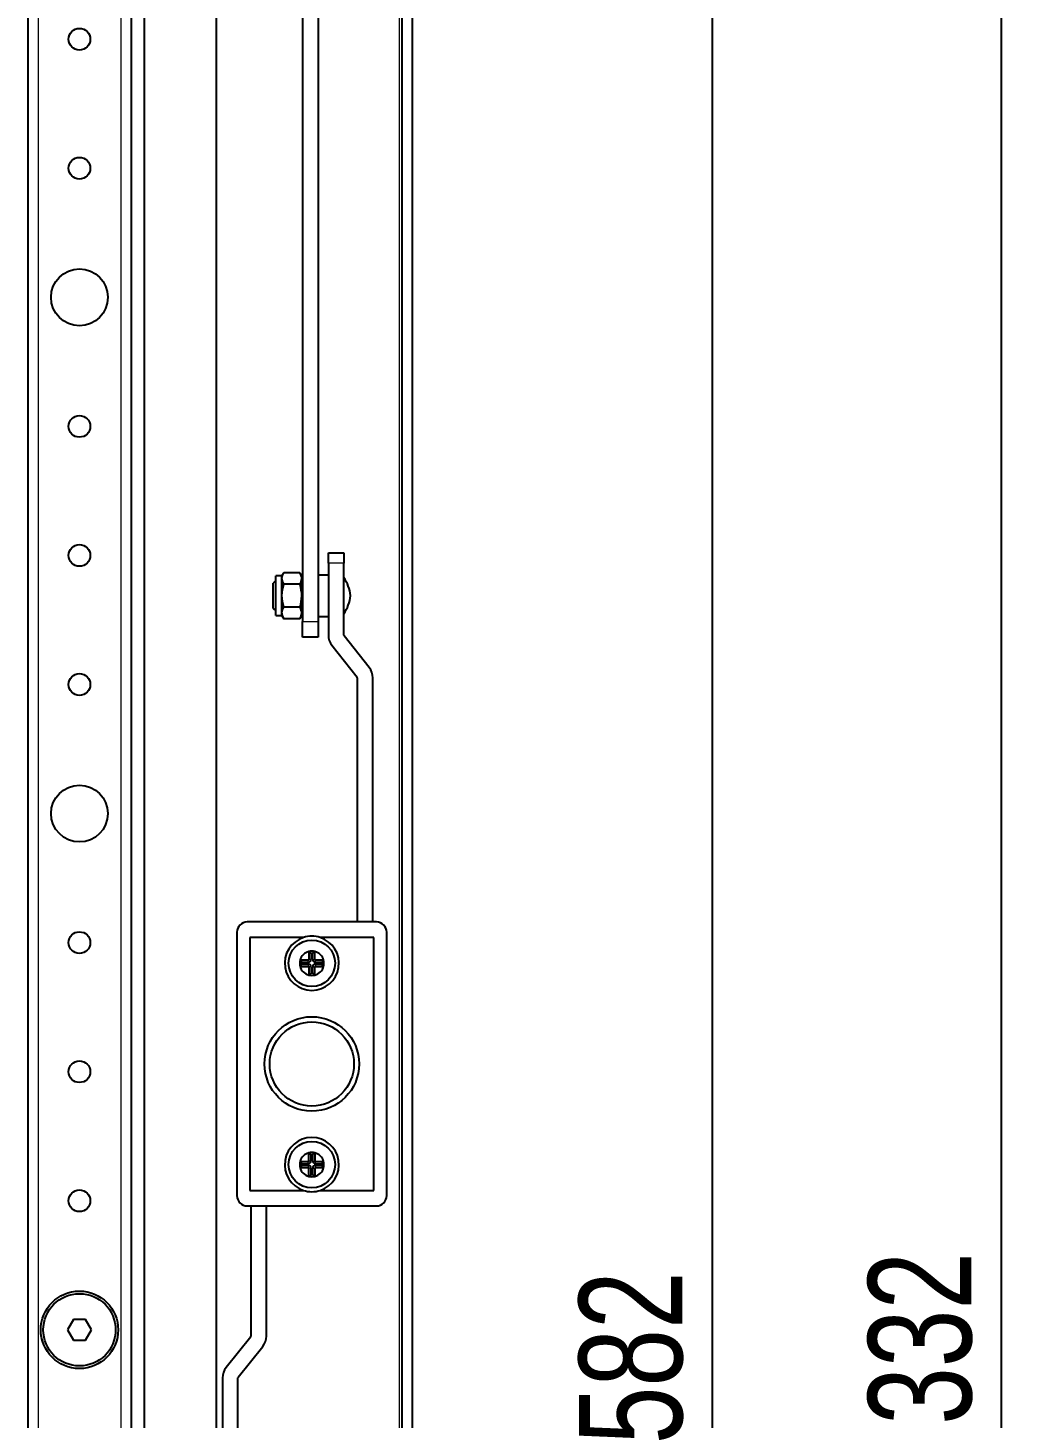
# Model space of a CAD drawing. Header units: millimetres. Extents: x -596 to 1663, y -811 to 1017.
# Drawn here: x 1473.4 to 1663.4, y 68.4 to 337.7 of the extents above; entities that cross this region are included whole.
import ezdxf

# ---------------------------------------------------------------- set-up
doc = ezdxf.new("R2010")
doc.units = ezdxf.units.MM
doc.layers.add('FORMAT', color=7, linetype='Continuous')
doc.styles.add('SLDTEXTSTYLE0', font='TXT', dxfattribs={"width": 0.75})
doc.dimstyles.new('SLDDIMSTYLE0', dxfattribs={"dimtxt": 20, "dimasz": 10, "dimexe": 0, "dimexo": 0.0625, "dimgap": 5, "dimtad": 2, "dimdec": 1, "dimrnd": 1e-09, "dimzin": 12, "dimdsep": 46, "dimtxsty": 'SLDTEXTSTYLE0', "dimsah": 1, "dimcen": 0.09, "dimadec": 0, "dimazin": 3, "dimtfac": 1, "dimtofl": 0, "dimtmove": 0, "dimatfit": 3, "dimfxl": 0, "dimfrac": 2, "dimtolj": 1, "dimtzin": 12, "dimarcsym": 0})

# ---------------------------------------------------------------- blocks, each defined once
blk = doc.blocks.new('_D_5')
at = {"layer": 'FORMAT'}
for p, q in [((1539.9, 751.54), (1662.9, 751.54)), ((1661.9, 751.54), (1661.9, -580.46)), ((1539.9, -580.46), (1662.9, -580.46))]:
    blk.add_line(p, q, dxfattribs=at)
for points in [[(1661.9, 751.54), (1660.36, 741.54), (1663.43, 741.54)], [(1661.9, -580.46), (1663.43, -570.46), (1660.36, -570.46)]]:
    blk.add_solid(points, dxfattribs=at)
at = {"layer": 'FORMAT', "insert": (1636.11, 55.99), "char_height": 20, "attachment_point": 1, "rotation": 90, "style": 'SLDTEXTSTYLE0'}
blk.add_mtext('1332', dxfattribs=at)
blk = doc.blocks.new('_D_8')
at = {"layer": 'FORMAT'}
for p, q in [((1536.9, 376.54), (1606.9, 376.54)), ((1605.9, 376.54), (1605.9, -205.46)), ((1536.9, -205.46), (1606.9, -205.46))]:
    blk.add_line(p, q, dxfattribs=at)
for points in [[(1605.9, 376.54), (1604.36, 366.54), (1607.43, 366.54)], [(1605.9, -205.46), (1607.43, -195.46), (1604.36, -195.46)]]:
    blk.add_solid(points, dxfattribs=at)
at = {"layer": 'FORMAT', "insert": (1580.11, 63.38), "char_height": 20, "attachment_point": 1, "rotation": 90, "style": 'SLDTEXTSTYLE0'}
blk.add_mtext('582', dxfattribs=at)

msp = doc.modelspace()

# ---------------------------------------------------------------- linework, layer by layer
at = {"color": 7, "linetype": 'Continuous', "lineweight": 25}
for p, q in [((1545.89, -691.96), (1545.89, 863.04)), ((1547.89, -691.96), (1547.89, 863.04)), ((1495.89, 830.04), (1495.89, -658.96)), ((1473.39, 803.04), (1473.39, -631.96)), ((1493.39, 803.04), (1493.39, -631.96)), ((1509.89, 355.54), (1509.89, -184.46)), ((1526.59, 344.54), (1526.59, 222.74)), ((1529.59, 344.54), (1529.59, 222.74)), ((1531.59, 234.04), (1531.59, 236.04)), ((1531.59, 236.04), (1534.59, 236.04)), ((1534.59, 236.04), (1534.59, 234.04)), ((1522.94, 232.19), (1522.59, 231.59)), ((1526.04, 232.19), (1522.94, 232.19)), ((1526.39, 231.59), (1526.04, 232.19)), ((1531.59, 231.74), (1529.59, 231.74)), ((1531.59, 234.04), (1531.59, 220.11)), ((1534.59, 220.11), (1534.59, 234.04)), ((1521.39, 230.69), (1520.89, 230.19)), ((1520.89, 225.29), (1520.89, 230.19)), ((1522.59, 231.59), (1521.39, 231.59)), ((1521.39, 227.74), (1521.39, 231.59)), ((1522.59, 227.74), (1522.59, 231.59)), ((1526.04, 229.97), (1522.94, 229.97)), ((1526.39, 231.59), (1526.39, 223.89)), ((1526.59, 230.69), (1526.39, 230.69)), ((1521.39, 223.89), (1521.39, 227.74)), ((1522.59, 223.89), (1522.59, 227.74)), ((1520.89, 225.29), (1521.39, 224.79)), ((1521.39, 223.89), (1522.59, 223.89)), ((1522.59, 223.89), (1522.94, 223.29)), ((1526.04, 225.52), (1522.94, 225.52)), ((1526.04, 223.29), (1526.39, 223.89)), ((1526.39, 224.79), (1526.59, 224.79)), ((1529.59, 223.74), (1531.59, 223.74)), ((1526.04, 223.29), (1522.94, 223.29)), ((1526.59, 219.74), (1526.59, 222.74)), ((1529.59, 222.74), (1529.59, 219.74)), ((1529.59, 219.74), (1526.59, 219.74)), ((1539.5, 213.82), (1534.63, 219.99)), ((1532.28, 218.13), (1537.15, 211.96)), ((1537.19, 211.83), (1537.19, 164.54)), ((1540.19, 164.54), (1540.19, 211.83)), ((1540.89, 164.54), (1515.89, 164.54)), ((1513.89, 162.54), (1513.89, 111.54)), ((1542.89, 111.54), (1542.89, 162.54)), ((1516.39, 161.54), (1516.39, 112.54)), ((1526.79, 161.54), (1516.39, 161.54)), ((1540.39, 161.54), (1529.99, 161.54)), ((1540.39, 112.54), (1540.39, 161.54)), ((1526.48, 156.71), (1526.12, 157.14)), ((1527.69, 157.14), (1526.12, 157.14)), ((1526.48, 156.38), (1526.12, 155.94)), ((1527.69, 156.71), (1526.48, 156.71)), ((1526.48, 156.38), (1527.69, 156.38)), ((1527.79, 158.82), (1527.79, 157.24)), ((1528.23, 158.45), (1527.79, 158.82)), ((1528.23, 158.45), (1528.23, 157.24)), ((1528.55, 158.45), (1528.99, 158.82)), ((1528.55, 157.24), (1528.55, 158.45)), ((1528.99, 157.24), (1528.99, 158.82)), ((1530.66, 157.14), (1529.09, 157.14)), ((1530.3, 156.71), (1529.09, 156.71)), ((1529.09, 156.38), (1530.3, 156.38)), ((1530.3, 156.71), (1530.66, 157.14)), ((1530.3, 156.38), (1530.66, 155.94)), ((1526.12, 155.94), (1527.69, 155.94)), ((1527.79, 155.84), (1527.79, 154.27)), ((1528.23, 154.64), (1527.79, 154.27)), ((1528.23, 155.84), (1528.23, 154.64)), ((1528.55, 154.64), (1528.55, 155.84)), ((1528.55, 154.64), (1528.99, 154.27)), ((1528.99, 154.27), (1528.99, 155.84)), ((1529.09, 155.94), (1530.66, 155.94)), ((1527.79, 118.24), (1527.79, 119.82)), ((1528.23, 119.45), (1527.79, 119.82)), ((1528.23, 118.24), (1528.23, 119.45)), ((1528.55, 119.45), (1528.99, 119.82)), ((1528.55, 119.45), (1528.55, 118.24)), ((1528.99, 119.82), (1528.99, 118.24)), ((1526.12, 118.14), (1527.69, 118.14)), ((1526.48, 117.71), (1526.12, 118.14)), ((1526.48, 117.38), (1526.12, 116.94)), ((1527.69, 116.94), (1526.12, 116.94)), ((1526.48, 117.71), (1527.69, 117.71)), ((1527.69, 117.38), (1526.48, 117.38)), ((1527.79, 115.27), (1527.79, 116.84)), ((1528.23, 115.64), (1528.23, 116.84)), ((1528.55, 116.84), (1528.55, 115.64)), ((1528.99, 116.84), (1528.99, 115.27)), ((1529.09, 118.14), (1530.66, 118.14)), ((1529.09, 117.71), (1530.3, 117.71)), ((1530.3, 117.38), (1529.09, 117.38)), ((1530.66, 116.94), (1529.09, 116.94)), ((1530.3, 117.71), (1530.66, 118.14)), ((1530.3, 117.38), (1530.66, 116.94)), ((1528.23, 115.64), (1527.79, 115.27)), ((1528.55, 115.64), (1528.99, 115.27)), ((1516.39, 112.54), (1526.79, 112.54)), ((1529.99, 112.54), (1540.39, 112.54)), ((1515.89, 109.54), (1540.89, 109.54)), ((1516.59, 109.54), (1516.59, 84.31)), ((1519.59, 84.31), (1519.59, 109.54)), ((1482.24, 87.54), (1481.08, 85.54)), ((1484.54, 87.54), (1482.24, 87.54)), ((1485.7, 85.54), (1484.54, 87.54)), ((1481.08, 85.54), (1482.24, 83.54)), ((1482.24, 83.54), (1484.54, 83.54)), ((1484.54, 83.54), (1485.7, 85.54)), ((1516.55, 84.19), (1511.79, 78.22)), ((1514.13, 76.35), (1518.89, 82.32)), ((1511.09, 76.23), (1511.09, -30.76)), ((1514.09, -30.76), (1514.09, 76.23))]:
    msp.add_line(p, q, dxfattribs=at)
at = {"color": 8, "linetype": 'Continuous', "lineweight": 18}
for p, q in [((1545.29, 860.44), (1545.29, -689.36)), ((1475.39, 803.04), (1475.39, -631.96)), ((1491.39, 803.04), (1491.39, -631.96)), ((1534.59, 234.04), (1531.59, 234.04)), ((1526.59, 222.74), (1529.59, 222.74)), ((1527.69, 156.71), (1527.69, 157.14)), ((1527.69, 156.38), (1527.69, 155.94)), ((1528.23, 157.24), (1527.79, 157.24)), ((1528.55, 157.24), (1528.99, 157.24)), ((1529.09, 156.71), (1529.09, 157.14)), ((1529.09, 156.38), (1529.09, 155.94)), ((1528.23, 155.84), (1527.79, 155.84)), ((1528.55, 155.84), (1528.99, 155.84)), ((1527.69, 117.71), (1527.69, 118.14)), ((1527.69, 117.38), (1527.69, 116.94)), ((1528.23, 118.24), (1527.79, 118.24)), ((1528.23, 116.84), (1527.79, 116.84)), ((1528.55, 118.24), (1528.99, 118.24)), ((1528.55, 116.84), (1528.99, 116.84)), ((1529.09, 117.71), (1529.09, 118.14)), ((1529.09, 117.38), (1529.09, 116.94))]:
    msp.add_line(p, q, dxfattribs=at)
at = {"color": 7, "linetype": 'Continuous', "lineweight": 25}
for centre, radius in [((1483.39, 335.54), 2.1), ((1483.39, 310.54), 2.1), ((1483.39, 285.54), 5.5), ((1483.39, 260.54), 2.1), ((1483.39, 235.54), 2.1), ((1483.39, 210.54), 2.1), ((1483.39, 185.54), 5.5), ((1483.39, 160.54), 2.1), ((1528.39, 156.54), 4.5), ((1528.39, 137.04), 9.15), ((1528.39, 137.04), 8.15), ((1483.39, 135.54), 2.1), ((1528.39, 117.54), 4.5), ((1483.39, 110.54), 2.1), ((1483.39, 85.54), 7.5), ((1483.39, 85.54), 7)]:
    msp.add_circle(centre, radius, dxfattribs=at)
for centre, radius, start, end in [((1527.95, 226.79), 8, 6.8819, 33.8709), ((1527.95, 228.7), 8, 326.1291, 353.1181), ((1534.79, 220.11), 3.2, 180, 218.264), ((1534.79, 220.11), 0.2, 180, 218.264), ((1536.99, 211.83), 3.2, 0, 38.264), ((1536.99, 211.83), 0.2, 0, 38.264), ((1515.89, 162.54), 2, 90, 180), ((1540.89, 162.54), 2, 0, 90), ((1528.39, 156.54), 5.25, 72.2472, 107.7528), ((1528.39, 156.54), 5.25, 107.7528, 72.2472), ((1528.39, 156.54), 2.35, 165.2075, 194.7925), ((1528.39, 156.54), 2.35, 104.7925, 165.2075), ((1528.39, 156.54), 1.91, 175.1056, 184.8944), ((1527.69, 157.24), 0.1, 270, 0), ((1527.69, 157.24), 0.537, 270, 0), ((1527.69, 155.84), 0.537, 0, 90), ((1528.39, 156.54), 2.35, 75.2075, 104.7925), ((1528.39, 156.54), 1.91, 85.1056, 94.8944), ((1529.09, 157.24), 0.537, 180, 270), ((1529.09, 155.84), 0.537, 90, 180), ((1528.39, 156.54), 2.35, 14.7925, 75.2075), ((1529.09, 157.24), 0.1, 180, 270), ((1528.39, 156.54), 1.91, 355.1056, 4.8944), ((1528.39, 156.54), 2.35, 345.2075, 14.7925), ((1528.39, 156.54), 2.35, 194.7925, 255.2075), ((1527.69, 155.84), 0.1, 0, 90), ((1528.39, 156.54), 2.35, 255.2075, 284.7925), ((1528.39, 156.54), 1.91, 265.1056, 274.8944), ((1528.39, 156.54), 2.35, 284.7925, 345.2075), ((1529.09, 155.84), 0.1, 90, 180), ((1528.39, 117.54), 5.25, 287.7528, 252.2472), ((1528.39, 117.54), 2.35, 104.7925, 165.2075), ((1528.39, 117.54), 2.35, 75.2075, 104.7925), ((1528.39, 117.54), 1.91, 85.1056, 94.8944), ((1528.39, 117.54), 2.35, 14.7925, 75.2075), ((1528.39, 117.54), 2.35, 165.2075, 194.7925), ((1528.39, 117.54), 2.35, 194.7925, 255.2075), ((1528.39, 117.54), 1.91, 175.1056, 184.8944), ((1527.69, 118.24), 0.1, 270, 0), ((1527.69, 118.24), 0.537, 270, 0), ((1527.69, 116.84), 0.537, 0, 90), ((1527.69, 116.84), 0.1, 0, 90), ((1529.09, 118.24), 0.537, 180, 270), ((1529.09, 116.84), 0.537, 90, 180), ((1529.09, 118.24), 0.1, 180, 270), ((1528.39, 117.54), 2.35, 284.7925, 345.2075), ((1529.09, 116.84), 0.1, 90, 180), ((1528.39, 117.54), 1.91, 355.1056, 4.8944), ((1528.39, 117.54), 2.35, 345.2075, 14.7925), ((1528.39, 117.54), 2.35, 255.2075, 284.7925), ((1528.39, 117.54), 1.91, 265.1056, 274.8944), ((1515.89, 111.54), 2, 180, 270), ((1528.39, 117.54), 5.25, 252.2472, 287.7528), ((1540.89, 111.54), 2, 270, 0), ((1516.39, 84.31), 0.2, 321.4416, 0), ((1516.39, 84.31), 3.2, 321.4416, 0), ((1514.29, 76.23), 3.2, 141.4416, 180), ((1514.29, 76.23), 0.2, 141.4416, 180)]:
    msp.add_arc(centre, radius, start, end, dxfattribs=at)
for points, knots in [([(1522.94, 229.97), (1522.76, 230.37), (1522.42, 231.11), (1522.77, 231.85), (1522.94, 232.19)], [0, 0, 0, 0, 0.534707, 1, 1, 1, 1]), ([(1526.04, 232.19), (1526.22, 231.8), (1526.56, 231.05), (1526.21, 230.31), (1526.04, 229.97)], [0, 0, 0, 0, 0.534707, 1, 1, 1, 1]), ([(1522.94, 225.52), (1522.76, 226.27), (1522.42, 227.76), (1522.77, 229.24), (1522.94, 229.97)], [0, 0, 0, 0, 0.508481, 1, 1, 1, 1]), ([(1526.04, 229.97), (1526.22, 229.21), (1526.56, 227.73), (1526.21, 226.25), (1526.04, 225.52)], [0, 0, 0, 0, 0.508481, 1, 1, 1, 1]), ([(1522.94, 223.29), (1522.76, 223.69), (1522.42, 224.44), (1522.77, 225.18), (1522.94, 225.52)], [0, 0, 0, 0, 0.534707, 1, 1, 1, 1]), ([(1526.04, 225.52), (1526.22, 225.12), (1526.56, 224.38), (1526.21, 223.64), (1526.04, 223.29)], [0, 0, 0, 0, 0.534707, 1, 1, 1, 1])]:
    msp.add_open_spline(points, degree=3, knots=knots, dxfattribs=at)

# ---------------------------------------------------------------- dimensions: what is measured, and where the dimension line sits
at = {"layer": 'FORMAT'}
for base, p1, p2, picture, middle in [((1661.9, -580.46), (1539.89, 751.54), (1539.89, -580.46), '_D_5', (1661.9, 85.54)), ((1605.9, -205.46), (1536.89, 376.54), (1536.89, -205.46), '_D_8', (1605.9, 85.54))]:
    dim = msp.add_linear_dim(base=base, p1=p1, p2=p2, angle=90, dimstyle='SLDDIMSTYLE0', dxfattribs=at)
    dim.commit()
    dim.dimension.update_dxf_attribs({"geometry": picture, "text_midpoint": middle, "dimtype": 160})

doc.saveas('drawing.dxf')
